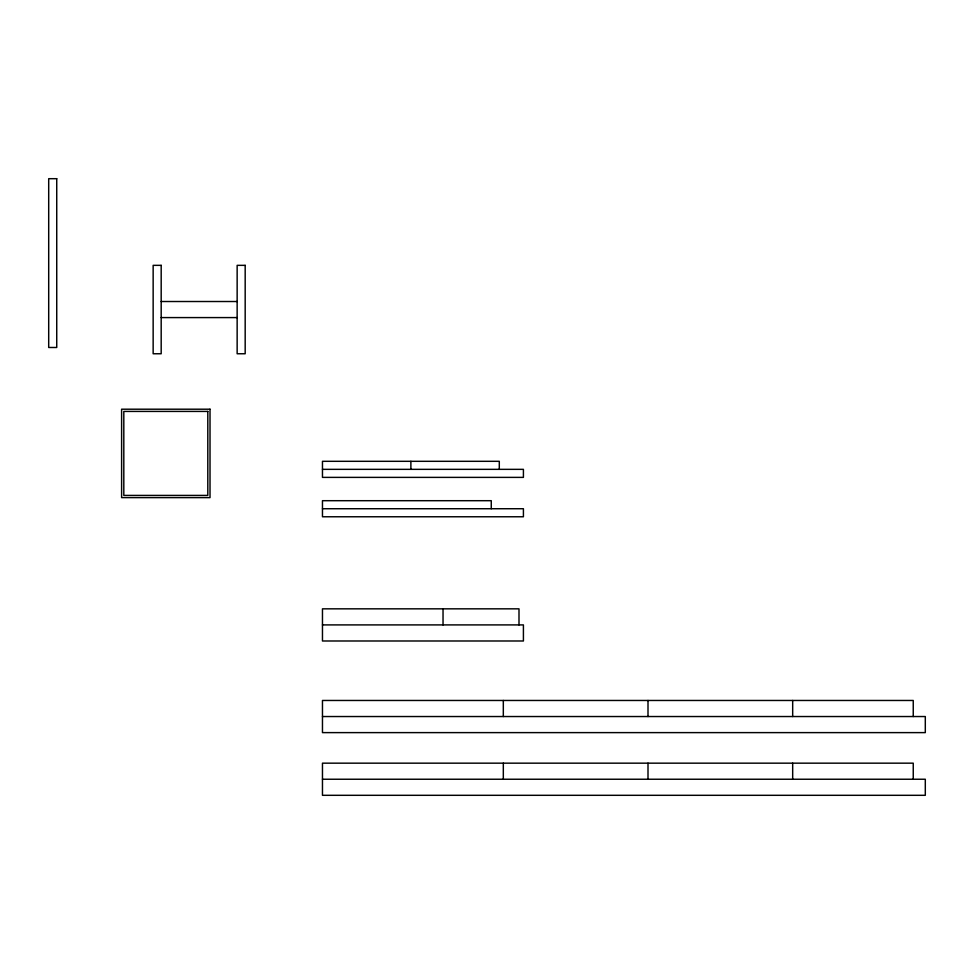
<?xml version="1.0" encoding="UTF-8"?>
<svg xmlns="http://www.w3.org/2000/svg" width="974" height="974" viewBox="0 0 974 974"><rect width="100%" height="100%" fill="white"/><g stroke="black" fill="none" stroke-linecap="round" stroke-linejoin="round"><path stroke-width="1.46" d="M161.185 301.514L237.145 301.514M161.185 317.585L237.145 317.585M322.467 469.346L523.415 469.346L523.415 477.382L322.467 477.382L322.467 461.311L499.297 461.311L499.297 469.346M322.467 508.732L523.415 508.732L523.415 516.768L322.467 516.768L322.467 500.697L491.261 500.697L491.261 508.732M322.467 624.906L523.415 624.906L523.415 640.989L322.467 640.989L322.467 608.835L518.996 608.835L518.996 624.906M322.467 716.535L925.3 716.535L925.3 732.618L322.467 732.618L322.467 700.464L913.247 700.464L913.247 716.535M322.467 779.237L925.3 779.237L925.3 795.308L322.467 795.308L322.467 763.166L913.247 763.166L913.247 779.237M792.678 700.464L792.678 716.535M792.678 763.166L792.678 779.237M648.002 700.464L648.002 716.535M648.002 763.166L648.002 779.237M503.315 700.464L503.315 716.535M503.315 763.166L503.315 779.237M443.036 608.835L443.036 624.906M410.882 461.311L410.882 469.346M56.736 178.692L48.7 178.692L48.7 347.487L56.736 347.487L56.736 178.692M161.185 265.342L153.149 265.342L153.149 353.757L161.185 353.757L161.185 265.342M245.18 265.342L237.145 265.342L237.145 353.757L245.18 353.757L245.18 265.342M210.019 409.202L121.604 409.202L121.604 497.617L210.019 497.617L210.019 409.202M207.803 411.418L123.808 411.418L123.808 495.413L207.803 495.413L207.803 411.418"/></g></svg>
